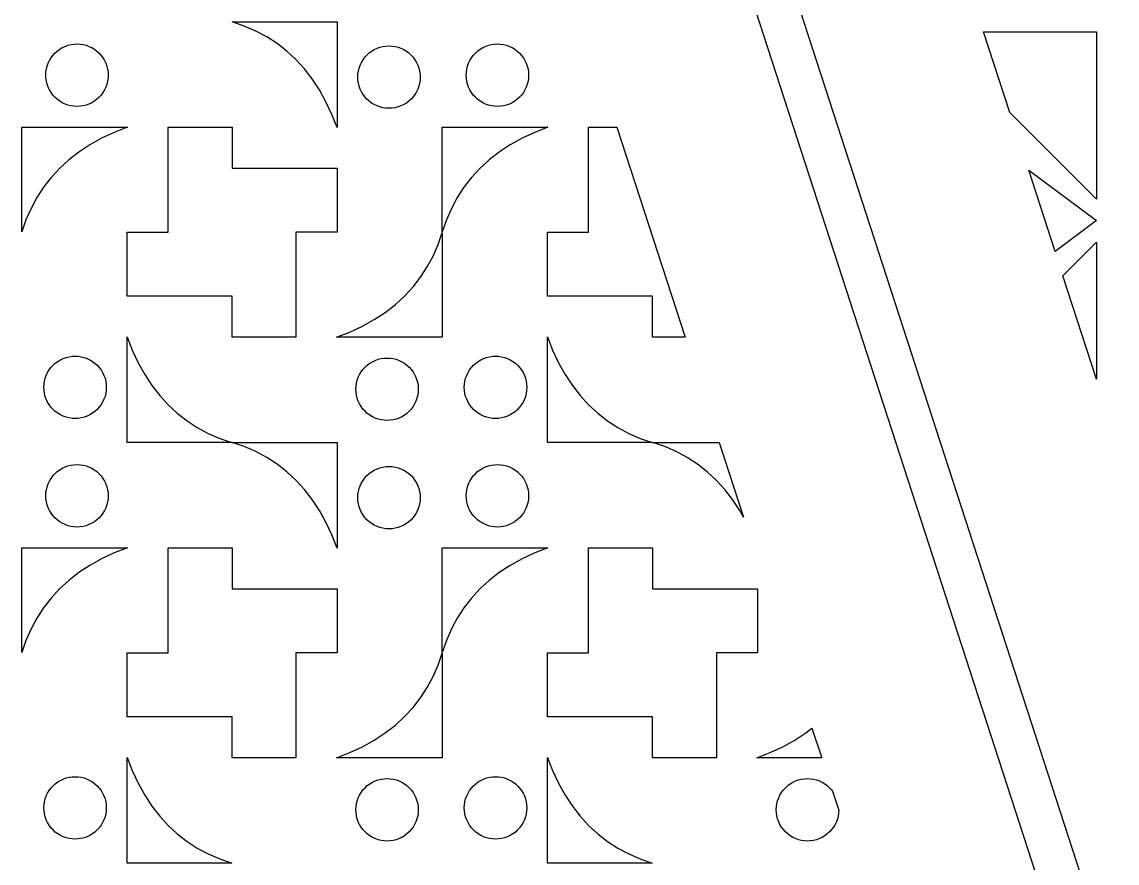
# Model space of a CAD drawing. Header units: metres. Extents: x 20 to 1108, y 20 to 251.
# Drawn here: x 80 to 158.2, y 75 to 135 of the extents above; entities that cross this region are included whole.
import ezdxf

# ---------------------------------------------------------------- set-up
doc = ezdxf.new("R2010")
doc.units = ezdxf.units.M

msp = doc.modelspace()

# ---------------------------------------------------------------- linework, layer by layer
for p, q in [((170, 20), (95, 250.826)), ((98.1544, 250.826), (173.154, 20.0001)), ((95.8711, 134.706), (95.0176, 134.997)), ((95.0176, 134.997), (102.497, 134.997)), ((96.6982, 134.348), (95.8711, 134.706)), ((102.497, 134.997), (102.497, 127.457)), ((97.4795, 133.93), (96.6982, 134.348)), ((98.2158, 133.451), (97.4795, 133.93)), ((150.506, 128.537), (148.633, 134.301)), ((148.633, 134.301), (156.687, 134.301)), ((156.687, 134.301), (156.687, 122.357)), ((82.3613, 132.774), (82.5244, 132.921)), ((82.5244, 132.921), (82.6992, 133.051)), ((82.6992, 133.051), (82.8867, 133.164)), ((82.8867, 133.164), (83.085, 133.257)), ((83.085, 133.257), (83.29, 133.331)), ((83.29, 133.331), (83.5029, 133.384)), ((83.5029, 133.384), (83.7188, 133.417)), ((83.7188, 133.417), (83.9375, 133.427)), ((83.9375, 133.427), (84.1553, 133.416)), ((84.1553, 133.416), (84.3721, 133.384)), ((84.3721, 133.384), (84.584, 133.331)), ((84.584, 133.331), (84.7891, 133.257)), ((84.7891, 133.257), (84.9873, 133.164)), ((84.9873, 133.164), (85.1748, 133.051)), ((85.1748, 133.051), (85.3506, 132.921)), ((85.3506, 132.921), (85.5127, 132.774)), ((98.9082, 132.912), (98.2158, 133.451)), ((99.5557, 132.312), (98.9082, 132.912)), ((104.786, 132.785), (104.961, 132.915)), ((104.961, 132.915), (105.149, 133.027)), ((105.149, 133.027), (105.348, 133.121)), ((105.348, 133.121), (105.553, 133.195)), ((105.553, 133.195), (105.766, 133.248)), ((105.766, 133.248), (105.981, 133.28)), ((105.981, 133.28), (106.199, 133.29)), ((106.199, 133.29), (106.418, 133.279)), ((106.418, 133.279), (106.635, 133.248)), ((106.635, 133.248), (106.846, 133.195)), ((106.846, 133.195), (107.052, 133.121)), ((107.052, 133.121), (107.249, 133.027)), ((107.249, 133.027), (107.437, 132.915)), ((107.437, 132.915), (107.613, 132.785)), ((112.361, 132.774), (112.524, 132.921)), ((112.524, 132.921), (112.699, 133.051)), ((112.699, 133.051), (112.887, 133.164)), ((112.887, 133.164), (113.085, 133.257)), ((113.085, 133.257), (113.29, 133.331)), ((113.29, 133.331), (113.503, 133.384)), ((113.503, 133.384), (113.719, 133.417)), ((113.719, 133.417), (113.938, 133.427)), ((113.938, 133.427), (114.155, 133.416)), ((114.155, 133.416), (114.372, 133.384)), ((114.372, 133.384), (114.584, 133.331)), ((114.584, 133.331), (114.789, 133.257)), ((114.789, 133.257), (114.987, 133.164)), ((114.987, 133.164), (115.175, 133.051)), ((115.175, 133.051), (115.351, 132.921)), ((115.351, 132.921), (115.513, 132.774)), ((81.8789, 132.052), (81.9727, 132.249)), ((81.9727, 132.249), (82.085, 132.437)), ((82.085, 132.437), (82.2148, 132.613)), ((82.2148, 132.613), (82.3613, 132.774)), ((85.5127, 132.774), (85.6592, 132.613)), ((85.6592, 132.613), (85.7891, 132.437)), ((85.7891, 132.437), (85.9014, 132.249)), ((85.9014, 132.249), (85.9951, 132.052)), ((100.158, 131.652), (99.5557, 132.312)), ((104.142, 131.915), (104.235, 132.113)), ((104.235, 132.113), (104.347, 132.3)), ((104.347, 132.3), (104.478, 132.476)), ((104.478, 132.476), (104.624, 132.638)), ((104.624, 132.638), (104.786, 132.785)), ((107.613, 132.785), (107.774, 132.638)), ((107.774, 132.638), (107.921, 132.476)), ((107.921, 132.476), (108.052, 132.3)), ((108.052, 132.3), (108.164, 132.113)), ((108.164, 132.113), (108.257, 131.915)), ((111.879, 132.052), (111.973, 132.249)), ((111.973, 132.249), (112.085, 132.437)), ((112.085, 132.437), (112.215, 132.613)), ((112.215, 132.613), (112.361, 132.774)), ((115.513, 132.774), (115.659, 132.613)), ((115.659, 132.613), (115.789, 132.437)), ((115.789, 132.437), (115.901, 132.249)), ((115.901, 132.249), (115.995, 132.052)), ((81.71, 131.199), (81.7207, 131.418)), ((81.7207, 131.418), (81.752, 131.635)), ((81.752, 131.635), (81.8057, 131.846)), ((81.8057, 131.846), (81.8789, 132.052)), ((85.9951, 132.052), (86.0693, 131.846)), ((86.0693, 131.846), (86.1221, 131.634)), ((86.1221, 131.634), (86.1543, 131.418)), ((86.1543, 131.418), (86.1641, 131.199)), ((100.717, 130.931), (100.158, 131.652)), ((103.982, 131.282), (104.015, 131.498)), ((104.015, 131.498), (104.067, 131.71)), ((104.067, 131.71), (104.142, 131.915)), ((108.257, 131.915), (108.331, 131.71)), ((108.331, 131.71), (108.384, 131.497)), ((108.384, 131.497), (108.417, 131.281)), ((111.71, 131.199), (111.721, 131.418)), ((111.721, 131.418), (111.752, 131.635)), ((111.752, 131.635), (111.806, 131.846)), ((111.806, 131.846), (111.879, 132.052)), ((115.995, 132.052), (116.069, 131.846)), ((116.069, 131.846), (116.122, 131.634)), ((116.122, 131.634), (116.154, 131.418)), ((116.154, 131.418), (116.164, 131.199)), ((81.7207, 130.981), (81.71, 131.199)), ((81.752, 130.765), (81.7207, 130.981)), ((81.8057, 130.553), (81.752, 130.765)), ((81.8789, 130.347), (81.8057, 130.553)), ((86.0693, 130.553), (85.9951, 130.347)), ((86.1221, 130.764), (86.0693, 130.553)), ((86.1533, 130.981), (86.1221, 130.764)), ((86.1641, 131.199), (86.1533, 130.981)), ((101.23, 130.15), (100.717, 130.931)), ((103.973, 131.063), (103.982, 131.282)), ((103.982, 130.845), (103.973, 131.063)), ((104.015, 130.629), (103.982, 130.845)), ((104.067, 130.416), (104.015, 130.629)), ((108.384, 130.628), (108.331, 130.416)), ((108.416, 130.844), (108.384, 130.628)), ((108.427, 131.063), (108.416, 130.844)), ((108.417, 131.281), (108.427, 131.063)), ((111.721, 130.981), (111.71, 131.199)), ((111.752, 130.765), (111.721, 130.981)), ((111.806, 130.553), (111.752, 130.765)), ((111.879, 130.347), (111.806, 130.553)), ((116.069, 130.553), (115.995, 130.347)), ((116.122, 130.764), (116.069, 130.553)), ((116.153, 130.981), (116.122, 130.764)), ((116.164, 131.199), (116.153, 130.981)), ((81.9727, 130.149), (81.8789, 130.347)), ((82.085, 129.962), (81.9727, 130.149)), ((82.2148, 129.786), (82.085, 129.962)), ((82.3613, 129.624), (82.2148, 129.786)), ((85.6592, 129.786), (85.5117, 129.624)), ((85.7891, 129.961), (85.6592, 129.786)), ((85.9014, 130.149), (85.7891, 129.961)), ((85.9951, 130.347), (85.9014, 130.149)), ((101.699, 129.307), (101.23, 130.15)), ((104.142, 130.211), (104.067, 130.416)), ((104.235, 130.013), (104.142, 130.211)), ((104.347, 129.825), (104.235, 130.013)), ((104.478, 129.65), (104.347, 129.825)), ((108.052, 129.825), (107.921, 129.65)), ((108.164, 130.013), (108.052, 129.825)), ((108.257, 130.21), (108.164, 130.013)), ((108.331, 130.416), (108.257, 130.21)), ((111.973, 130.149), (111.879, 130.347)), ((112.085, 129.962), (111.973, 130.149)), ((112.215, 129.786), (112.085, 129.962)), ((112.361, 129.624), (112.215, 129.786)), ((115.659, 129.786), (115.512, 129.624)), ((115.789, 129.961), (115.659, 129.786)), ((115.901, 130.149), (115.789, 129.961)), ((115.995, 130.347), (115.901, 130.149)), ((82.5244, 129.478), (82.3613, 129.624)), ((82.6992, 129.348), (82.5244, 129.478)), ((82.8867, 129.235), (82.6992, 129.348)), ((83.085, 129.142), (82.8867, 129.235)), ((83.29, 129.068), (83.085, 129.142)), ((83.502, 129.015), (83.29, 129.068)), ((83.7188, 128.983), (83.502, 129.015)), ((83.9375, 128.972), (83.7188, 128.983)), ((84.1553, 128.982), (83.9375, 128.972)), ((84.3711, 129.014), (84.1553, 128.982)), ((84.584, 129.068), (84.3711, 129.014)), ((84.7891, 129.142), (84.584, 129.068)), ((84.9873, 129.235), (84.7891, 129.142)), ((85.1748, 129.348), (84.9873, 129.235)), ((85.3506, 129.478), (85.1748, 129.348)), ((85.5117, 129.624), (85.3506, 129.478)), ((102.123, 128.405), (101.699, 129.307)), ((104.624, 129.488), (104.478, 129.65)), ((104.786, 129.341), (104.624, 129.488)), ((104.961, 129.211), (104.786, 129.341)), ((105.149, 129.099), (104.961, 129.211)), ((105.348, 129.005), (105.149, 129.099)), ((105.553, 128.931), (105.348, 129.005)), ((107.052, 129.005), (106.846, 128.931)), ((107.249, 129.099), (107.052, 129.005)), ((107.437, 129.211), (107.249, 129.099)), ((107.613, 129.341), (107.437, 129.211)), ((107.774, 129.488), (107.613, 129.341)), ((107.921, 129.65), (107.774, 129.488)), ((112.524, 129.478), (112.361, 129.624)), ((112.699, 129.348), (112.524, 129.478)), ((112.887, 129.235), (112.699, 129.348)), ((113.085, 129.142), (112.887, 129.235)), ((113.29, 129.068), (113.085, 129.142)), ((113.502, 129.015), (113.29, 129.068)), ((113.719, 128.983), (113.502, 129.015)), ((113.938, 128.972), (113.719, 128.983)), ((114.155, 128.982), (113.938, 128.972)), ((114.371, 129.014), (114.155, 128.982)), ((114.584, 129.068), (114.371, 129.014)), ((114.789, 129.142), (114.584, 129.068)), ((114.987, 129.235), (114.789, 129.142)), ((115.175, 129.348), (114.987, 129.235)), ((115.351, 129.478), (115.175, 129.348)), ((115.512, 129.624), (115.351, 129.478)), ((102.497, 127.457), (102.123, 128.405)), ((105.765, 128.878), (105.553, 128.931)), ((105.98, 128.846), (105.765, 128.878)), ((106.199, 128.836), (105.98, 128.846)), ((106.418, 128.846), (106.199, 128.836)), ((106.634, 128.878), (106.418, 128.846)), ((106.846, 128.931), (106.634, 128.878)), ((156.687, 122.357), (150.506, 128.537)), ((80.0029, 127.497), (87.543, 127.497)), ((80.0029, 120.018), (80.0029, 127.497)), ((87.543, 127.497), (86.5947, 127.123)), ((90.4434, 119.997), (90.4434, 127.497)), ((90.4434, 127.497), (94.9971, 127.497)), ((94.9971, 127.497), (94.9971, 124.557)), ((110.003, 127.497), (117.543, 127.497)), ((110.003, 120.018), (110.003, 127.497)), ((117.543, 127.497), (116.595, 127.123)), ((120.443, 119.997), (120.443, 127.497)), ((120.443, 127.497), (122.455, 127.497)), ((122.455, 127.497), (127.326, 112.503)), ((85.6924, 126.699), (84.8506, 126.231)), ((86.5947, 127.123), (85.6924, 126.699)), ((115.692, 126.699), (114.851, 126.231)), ((116.595, 127.123), (115.692, 126.699)), ((84.8506, 126.231), (84.0684, 125.717)), ((114.851, 126.231), (114.068, 125.717)), ((83.3477, 125.159), (82.6885, 124.556)), ((84.0684, 125.717), (83.3477, 125.159)), ((113.348, 125.159), (112.688, 124.556)), ((114.068, 125.717), (113.348, 125.159)), ((82.6885, 124.556), (82.0879, 123.908)), ((94.9971, 124.557), (102.497, 124.557)), ((102.497, 124.557), (102.497, 120.003)), ((112.688, 124.556), (112.088, 123.908)), ((151.845, 124.418), (156.685, 120.826)), ((153.725, 118.63), (151.845, 124.418)), ((82.0879, 123.908), (81.5488, 123.216)), ((112.088, 123.908), (111.549, 123.216)), ((81.5488, 123.216), (81.0693, 122.48)), ((111.549, 123.216), (111.069, 122.48)), ((81.0693, 122.48), (80.6523, 121.698)), ((111.069, 122.48), (110.652, 121.698)), ((80.6523, 121.698), (80.2939, 120.872)), ((110.652, 121.698), (110.294, 120.872)), ((80.2939, 120.872), (80.0029, 120.018)), ((110.294, 120.872), (110.003, 120.018)), ((156.685, 120.826), (153.725, 118.63)), ((87.5029, 115.443), (87.5029, 119.997)), ((87.5029, 119.997), (90.4434, 119.997)), ((102.497, 120.003), (99.5566, 120.003)), ((99.5566, 120.003), (99.5566, 112.503)), ((109.706, 119.128), (109.997, 119.982)), ((109.997, 119.982), (109.997, 112.503)), ((117.503, 115.443), (117.503, 119.997)), ((117.503, 119.997), (120.443, 119.997)), ((109.348, 118.302), (109.706, 119.128)), ((154.288, 116.898), (156.687, 119.296)), ((156.687, 119.296), (156.687, 109.516)), ((108.931, 117.521), (109.348, 118.302)), ((108.451, 116.784), (108.931, 117.521)), ((107.912, 116.092), (108.451, 116.784)), ((156.687, 109.516), (154.288, 116.898)), ((107.312, 115.444), (107.912, 116.092)), ((95.0029, 115.443), (87.5029, 115.443)), ((95.0029, 112.503), (95.0029, 115.443)), ((106.652, 114.842), (107.312, 115.444)), ((125.003, 115.443), (117.503, 115.443)), ((125.003, 112.503), (125.003, 115.443)), ((105.149, 113.77), (105.932, 114.283)), ((105.932, 114.283), (106.652, 114.842)), ((104.308, 113.301), (105.149, 113.77)), ((87.5029, 105.003), (87.5029, 112.543)), ((87.5029, 112.543), (87.877, 111.595)), ((102.457, 112.503), (103.405, 112.877)), ((103.405, 112.877), (104.308, 113.301)), ((117.503, 105.003), (117.503, 112.543)), ((117.503, 112.543), (117.877, 111.595)), ((99.5566, 112.503), (95.0029, 112.503)), ((109.997, 112.503), (102.457, 112.503)), ((127.326, 112.503), (125.003, 112.503)), ((82.751, 110.901), (82.9482, 110.995)), ((82.9482, 110.995), (83.1543, 111.069)), ((83.1543, 111.069), (83.3662, 111.122)), ((83.3662, 111.122), (83.582, 111.154)), ((83.582, 111.154), (83.8008, 111.164)), ((83.8008, 111.164), (84.0195, 111.153)), ((84.0195, 111.153), (84.2354, 111.122)), ((84.2354, 111.122), (84.4473, 111.069)), ((84.4473, 111.069), (84.6523, 110.995)), ((84.6523, 110.995), (84.8506, 110.901)), ((87.877, 111.595), (88.3008, 110.692)), ((105.416, 110.933), (105.629, 110.985)), ((105.629, 110.985), (105.845, 111.018)), ((105.845, 111.018), (106.062, 111.027)), ((106.062, 111.027), (106.281, 111.018)), ((106.281, 111.018), (106.498, 110.985)), ((106.498, 110.985), (106.71, 110.933)), ((112.751, 110.901), (112.948, 110.995)), ((112.948, 110.995), (113.154, 111.069)), ((113.154, 111.069), (113.366, 111.122)), ((113.366, 111.122), (113.582, 111.154)), ((113.582, 111.154), (113.801, 111.164)), ((113.801, 111.164), (114.02, 111.153)), ((114.02, 111.153), (114.235, 111.122)), ((114.235, 111.122), (114.447, 111.069)), ((114.447, 111.069), (114.652, 110.995)), ((114.652, 110.995), (114.851, 110.901)), ((117.877, 111.595), (118.301, 110.692)), ((81.9482, 110.175), (82.0791, 110.351)), ((82.0791, 110.351), (82.2256, 110.512)), ((82.2256, 110.512), (82.3867, 110.659)), ((82.3867, 110.659), (82.5635, 110.789)), ((82.5635, 110.789), (82.751, 110.901)), ((84.8506, 110.901), (85.0391, 110.789)), ((85.0391, 110.789), (85.2139, 110.659)), ((85.2139, 110.659), (85.376, 110.512)), ((85.376, 110.512), (85.5225, 110.351)), ((85.5225, 110.351), (85.6533, 110.175)), ((88.3008, 110.692), (88.7695, 109.851)), ((104.211, 110.038), (104.341, 110.214)), ((104.341, 110.214), (104.487, 110.376)), ((104.487, 110.376), (104.649, 110.522)), ((104.649, 110.522), (104.825, 110.652)), ((104.825, 110.652), (105.013, 110.765)), ((105.013, 110.765), (105.211, 110.858)), ((105.211, 110.858), (105.416, 110.933)), ((106.71, 110.933), (106.915, 110.858)), ((106.915, 110.858), (107.113, 110.765)), ((107.113, 110.765), (107.301, 110.652)), ((107.301, 110.652), (107.476, 110.522)), ((107.476, 110.522), (107.639, 110.376)), ((107.639, 110.376), (107.785, 110.214)), ((107.785, 110.214), (107.915, 110.038)), ((111.948, 110.175), (112.079, 110.351)), ((112.079, 110.351), (112.226, 110.512)), ((112.226, 110.512), (112.387, 110.659)), ((112.387, 110.659), (112.563, 110.789)), ((112.563, 110.789), (112.751, 110.901)), ((114.851, 110.901), (115.039, 110.789)), ((115.039, 110.789), (115.214, 110.659)), ((115.214, 110.659), (115.376, 110.512)), ((115.376, 110.512), (115.522, 110.351)), ((115.522, 110.351), (115.653, 110.175)), ((118.301, 110.692), (118.77, 109.851)), ((81.6162, 109.372), (81.6689, 109.584)), ((81.6689, 109.584), (81.7432, 109.789)), ((81.7432, 109.789), (81.8359, 109.987)), ((81.8359, 109.987), (81.9482, 110.175)), ((85.6533, 110.175), (85.7646, 109.987)), ((85.7646, 109.987), (85.8584, 109.789)), ((85.8584, 109.789), (85.9326, 109.584)), ((85.9326, 109.584), (85.9854, 109.371)), ((88.7695, 109.851), (89.2832, 109.068)), ((103.878, 109.235), (103.931, 109.447)), ((103.931, 109.447), (104.005, 109.652)), ((104.005, 109.652), (104.099, 109.851)), ((104.099, 109.851), (104.211, 110.038)), ((107.915, 110.038), (108.027, 109.851)), ((108.027, 109.851), (108.121, 109.652)), ((108.121, 109.652), (108.194, 109.447)), ((108.194, 109.447), (108.248, 109.234)), ((111.616, 109.372), (111.669, 109.584)), ((111.669, 109.584), (111.743, 109.789)), ((111.743, 109.789), (111.836, 109.987)), ((111.836, 109.987), (111.948, 110.175)), ((115.653, 110.175), (115.765, 109.987)), ((115.765, 109.987), (115.858, 109.789)), ((115.858, 109.789), (115.933, 109.584)), ((115.933, 109.584), (115.985, 109.371)), ((118.77, 109.851), (119.283, 109.068)), ((81.5732, 108.938), (81.584, 109.155)), ((81.583, 108.719), (81.5732, 108.938)), ((81.6162, 108.503), (81.583, 108.719)), ((81.584, 109.155), (81.6162, 109.372)), ((85.9854, 109.371), (86.0176, 109.155)), ((86.0176, 108.719), (85.9854, 108.502)), ((86.0176, 109.155), (86.0273, 108.938)), ((86.0273, 108.938), (86.0176, 108.719)), ((89.2832, 109.068), (89.8418, 108.348)), ((103.836, 108.801), (103.847, 109.02)), ((103.846, 108.582), (103.836, 108.801)), ((103.847, 109.02), (103.878, 109.235)), ((108.248, 109.234), (108.279, 109.019)), ((108.279, 109.019), (108.29, 108.801)), ((108.29, 108.801), (108.279, 108.582)), ((111.573, 108.938), (111.584, 109.155)), ((111.583, 108.719), (111.573, 108.938)), ((111.616, 108.503), (111.583, 108.719)), ((111.584, 109.155), (111.616, 109.372)), ((115.985, 109.371), (116.018, 109.155)), ((116.018, 108.719), (115.985, 108.502)), ((116.018, 109.155), (116.027, 108.938)), ((116.027, 108.938), (116.018, 108.719)), ((119.283, 109.068), (119.842, 108.348)), ((81.6689, 108.29), (81.6162, 108.503)), ((81.7432, 108.085), (81.6689, 108.29)), ((81.8359, 107.887), (81.7432, 108.085)), ((81.9482, 107.7), (81.8359, 107.887)), ((85.7646, 107.887), (85.6523, 107.699)), ((85.8584, 108.084), (85.7646, 107.887)), ((85.9326, 108.29), (85.8584, 108.084)), ((85.9854, 108.502), (85.9326, 108.29)), ((89.8418, 108.348), (90.4443, 107.688)), ((103.878, 108.366), (103.846, 108.582)), ((103.931, 108.154), (103.878, 108.366)), ((104.005, 107.948), (103.931, 108.154)), ((104.099, 107.751), (104.005, 107.948)), ((108.121, 107.948), (108.027, 107.751)), ((108.194, 108.154), (108.121, 107.948)), ((108.247, 108.365), (108.194, 108.154)), ((108.279, 108.582), (108.247, 108.365)), ((111.669, 108.29), (111.616, 108.503)), ((111.743, 108.085), (111.669, 108.29)), ((111.836, 107.887), (111.743, 108.085)), ((111.948, 107.7), (111.836, 107.887)), ((115.765, 107.887), (115.652, 107.699)), ((115.858, 108.084), (115.765, 107.887)), ((115.933, 108.29), (115.858, 108.084)), ((115.985, 108.502), (115.933, 108.29)), ((119.842, 108.348), (120.444, 107.688)), ((82.0791, 107.524), (81.9482, 107.7)), ((82.2256, 107.362), (82.0791, 107.524)), ((82.3867, 107.215), (82.2256, 107.362)), ((82.5635, 107.085), (82.3867, 107.215)), ((82.751, 106.973), (82.5635, 107.085)), ((85.0391, 107.085), (84.8506, 106.973)), ((85.2139, 107.215), (85.0391, 107.085)), ((85.376, 107.361), (85.2139, 107.215)), ((85.5225, 107.524), (85.376, 107.361)), ((85.6523, 107.699), (85.5225, 107.524)), ((90.4443, 107.688), (91.0918, 107.088)), ((91.0918, 107.088), (91.7842, 106.549)), ((104.211, 107.563), (104.099, 107.751)), ((104.341, 107.387), (104.211, 107.563)), ((104.487, 107.226), (104.341, 107.387)), ((104.649, 107.079), (104.487, 107.226)), ((104.825, 106.948), (104.649, 107.079)), ((107.476, 107.079), (107.301, 106.948)), ((107.638, 107.226), (107.476, 107.079)), ((107.785, 107.387), (107.638, 107.226)), ((107.915, 107.563), (107.785, 107.387)), ((108.027, 107.751), (107.915, 107.563)), ((112.079, 107.524), (111.948, 107.7)), ((112.226, 107.362), (112.079, 107.524)), ((112.387, 107.215), (112.226, 107.362)), ((112.563, 107.085), (112.387, 107.215)), ((112.751, 106.973), (112.563, 107.085)), ((115.039, 107.085), (114.851, 106.973)), ((115.214, 107.215), (115.039, 107.085)), ((115.376, 107.361), (115.214, 107.215)), ((115.522, 107.524), (115.376, 107.361)), ((115.652, 107.699), (115.522, 107.524)), ((120.444, 107.688), (121.092, 107.088)), ((121.092, 107.088), (121.784, 106.549)), ((82.9482, 106.879), (82.751, 106.973)), ((83.1543, 106.806), (82.9482, 106.879)), ((83.3652, 106.752), (83.1543, 106.806)), ((83.582, 106.721), (83.3652, 106.752)), ((83.8008, 106.71), (83.582, 106.721)), ((84.0186, 106.721), (83.8008, 106.71)), ((84.2344, 106.752), (84.0186, 106.721)), ((84.4473, 106.806), (84.2344, 106.752)), ((84.6523, 106.879), (84.4473, 106.806)), ((84.8506, 106.973), (84.6523, 106.879)), ((91.7842, 106.549), (92.5205, 106.069)), ((105.013, 106.836), (104.825, 106.948)), ((105.211, 106.743), (105.013, 106.836)), ((105.416, 106.669), (105.211, 106.743)), ((105.628, 106.616), (105.416, 106.669)), ((105.845, 106.584), (105.628, 106.616)), ((106.062, 106.573), (105.845, 106.584)), ((106.281, 106.583), (106.062, 106.573)), ((106.497, 106.616), (106.281, 106.583)), ((106.71, 106.669), (106.497, 106.616)), ((106.915, 106.743), (106.71, 106.669)), ((107.113, 106.836), (106.915, 106.743)), ((107.301, 106.948), (107.113, 106.836)), ((112.948, 106.879), (112.751, 106.973)), ((113.154, 106.806), (112.948, 106.879)), ((113.365, 106.752), (113.154, 106.806)), ((113.582, 106.721), (113.365, 106.752)), ((113.801, 106.71), (113.582, 106.721)), ((114.019, 106.721), (113.801, 106.71)), ((114.234, 106.752), (114.019, 106.721)), ((114.447, 106.806), (114.234, 106.752)), ((114.652, 106.879), (114.447, 106.806)), ((114.851, 106.973), (114.652, 106.879)), ((121.784, 106.549), (122.521, 106.069)), ((92.5205, 106.069), (93.3018, 105.652)), ((93.3018, 105.652), (94.1289, 105.294)), ((122.521, 106.069), (123.302, 105.652)), ((123.302, 105.652), (124.128, 105.294)), ((94.9824, 105.003), (87.5029, 105.003)), ((94.1289, 105.294), (94.9824, 105.003)), ((95.8711, 104.706), (95.0176, 104.997)), ((95.0176, 104.997), (102.497, 104.997)), ((102.497, 104.997), (102.497, 97.457)), ((124.982, 105.003), (117.503, 105.003)), ((124.128, 105.294), (124.982, 105.003)), ((125.872, 104.706), (125.018, 104.997)), ((125.018, 104.997), (129.766, 104.997)), ((129.766, 104.997), (131.494, 99.6748)), ((96.6982, 104.348), (95.8711, 104.706)), ((97.4795, 103.931), (96.6982, 104.348)), ((126.698, 104.348), (125.872, 104.706)), ((127.479, 103.931), (126.698, 104.348)), ((82.6992, 103.052), (82.8867, 103.164)), ((82.8867, 103.164), (83.085, 103.257)), ((83.085, 103.257), (83.29, 103.331)), ((83.29, 103.331), (83.5029, 103.384)), ((83.5029, 103.384), (83.7188, 103.417)), ((83.7188, 103.417), (83.9375, 103.427)), ((83.9375, 103.427), (84.1553, 103.416)), ((84.1553, 103.416), (84.3721, 103.384)), ((84.3721, 103.384), (84.584, 103.331)), ((84.584, 103.331), (84.7891, 103.257)), ((84.7891, 103.257), (84.9873, 103.164)), ((84.9873, 103.164), (85.1748, 103.052)), ((98.2158, 103.451), (97.4795, 103.931)), ((98.9082, 102.912), (98.2158, 103.451)), ((105.348, 103.121), (105.553, 103.194)), ((105.553, 103.194), (105.766, 103.248)), ((105.766, 103.248), (105.981, 103.279)), ((105.981, 103.279), (106.199, 103.29)), ((106.199, 103.29), (106.418, 103.279)), ((106.418, 103.279), (106.635, 103.248)), ((106.635, 103.248), (106.846, 103.194)), ((106.846, 103.194), (107.052, 103.121)), ((112.699, 103.052), (112.887, 103.164)), ((112.887, 103.164), (113.085, 103.257)), ((113.085, 103.257), (113.29, 103.331)), ((113.29, 103.331), (113.503, 103.384)), ((113.503, 103.384), (113.719, 103.417)), ((113.719, 103.417), (113.938, 103.427)), ((113.938, 103.427), (114.155, 103.416)), ((114.155, 103.416), (114.372, 103.384)), ((114.372, 103.384), (114.584, 103.331)), ((114.584, 103.331), (114.789, 103.257)), ((114.789, 103.257), (114.987, 103.164)), ((114.987, 103.164), (115.175, 103.052)), ((128.216, 103.451), (127.479, 103.931)), ((128.908, 102.912), (128.216, 103.451)), ((81.9727, 102.249), (82.085, 102.437)), ((82.085, 102.437), (82.2148, 102.613)), ((82.2148, 102.613), (82.3613, 102.774)), ((82.3613, 102.774), (82.5244, 102.921)), ((82.5244, 102.921), (82.6992, 103.052)), ((85.1748, 103.052), (85.3506, 102.921)), ((85.3506, 102.921), (85.5127, 102.774)), ((85.5127, 102.774), (85.6592, 102.613)), ((85.6592, 102.613), (85.7891, 102.437)), ((85.7891, 102.437), (85.9014, 102.249)), ((99.5557, 102.312), (98.9082, 102.912)), ((104.347, 102.3), (104.478, 102.476)), ((104.478, 102.476), (104.624, 102.638)), ((104.624, 102.638), (104.786, 102.785)), ((104.786, 102.785), (104.961, 102.915)), ((104.961, 102.915), (105.149, 103.027)), ((105.149, 103.027), (105.348, 103.121)), ((107.052, 103.121), (107.249, 103.027)), ((107.249, 103.027), (107.437, 102.915)), ((107.437, 102.915), (107.613, 102.785)), ((107.613, 102.785), (107.774, 102.638)), ((107.774, 102.638), (107.921, 102.476)), ((107.921, 102.476), (108.052, 102.3)), ((111.973, 102.249), (112.085, 102.437)), ((112.085, 102.437), (112.215, 102.613)), ((112.215, 102.613), (112.361, 102.774)), ((112.361, 102.774), (112.524, 102.921)), ((112.524, 102.921), (112.699, 103.052)), ((115.175, 103.052), (115.351, 102.921)), ((115.351, 102.921), (115.513, 102.774)), ((115.513, 102.774), (115.659, 102.613)), ((115.659, 102.613), (115.789, 102.437)), ((115.789, 102.437), (115.901, 102.249)), ((129.556, 102.312), (128.908, 102.912)), ((81.7207, 101.418), (81.752, 101.635)), ((81.752, 101.635), (81.8057, 101.846)), ((81.8057, 101.846), (81.8789, 102.052)), ((81.8789, 102.052), (81.9727, 102.249)), ((85.9014, 102.249), (85.9951, 102.052)), ((85.9951, 102.052), (86.0693, 101.846)), ((86.0693, 101.846), (86.1221, 101.634)), ((86.1221, 101.634), (86.1543, 101.418)), ((100.158, 101.652), (99.5557, 102.312)), ((100.717, 100.932), (100.158, 101.652)), ((104.015, 101.498), (104.067, 101.71)), ((104.067, 101.71), (104.142, 101.915)), ((104.142, 101.915), (104.235, 102.113)), ((104.235, 102.113), (104.347, 102.3)), ((108.052, 102.3), (108.164, 102.113)), ((108.164, 102.113), (108.257, 101.915)), ((108.257, 101.915), (108.331, 101.71)), ((108.331, 101.71), (108.384, 101.497)), ((111.721, 101.418), (111.752, 101.635)), ((111.752, 101.635), (111.806, 101.846)), ((111.806, 101.846), (111.879, 102.052)), ((111.879, 102.052), (111.973, 102.249)), ((115.901, 102.249), (115.995, 102.052)), ((115.995, 102.052), (116.069, 101.846)), ((116.069, 101.846), (116.122, 101.634)), ((116.122, 101.634), (116.154, 101.418)), ((130.158, 101.652), (129.556, 102.312)), ((130.717, 100.932), (130.158, 101.652)), ((81.71, 101.199), (81.7207, 101.418)), ((81.7207, 100.981), (81.71, 101.199)), ((81.752, 100.766), (81.7207, 100.981)), ((86.1533, 100.98), (86.1221, 100.765)), ((86.1641, 101.199), (86.1533, 100.98)), ((86.1543, 101.418), (86.1641, 101.199)), ((101.23, 100.149), (100.717, 100.932)), ((103.973, 101.062), (103.982, 101.281)), ((103.982, 100.845), (103.973, 101.062)), ((103.982, 101.281), (104.015, 101.498)), ((104.015, 100.629), (103.982, 100.845)), ((108.384, 101.497), (108.417, 101.281)), ((108.416, 100.845), (108.384, 100.628)), ((108.427, 101.062), (108.416, 100.845)), ((108.417, 101.281), (108.427, 101.062)), ((111.71, 101.199), (111.721, 101.418)), ((111.721, 100.981), (111.71, 101.199)), ((111.752, 100.766), (111.721, 100.981)), ((116.153, 100.98), (116.122, 100.765)), ((116.164, 101.199), (116.153, 100.98)), ((116.154, 101.418), (116.164, 101.199)), ((131.23, 100.149), (130.717, 100.932)), ((81.8057, 100.553), (81.752, 100.766)), ((81.8789, 100.348), (81.8057, 100.553)), ((81.9727, 100.149), (81.8789, 100.348)), ((82.085, 99.9619), (81.9727, 100.149)), ((85.9014, 100.149), (85.7891, 99.9609)), ((85.9951, 100.347), (85.9014, 100.149)), ((86.0693, 100.553), (85.9951, 100.347)), ((86.1221, 100.765), (86.0693, 100.553)), ((101.699, 99.3076), (101.23, 100.149)), ((104.067, 100.416), (104.015, 100.629)), ((104.142, 100.211), (104.067, 100.416)), ((104.235, 100.013), (104.142, 100.211)), ((108.257, 100.21), (108.164, 100.013)), ((108.331, 100.416), (108.257, 100.21)), ((108.384, 100.628), (108.331, 100.416)), ((111.806, 100.553), (111.752, 100.766)), ((111.879, 100.348), (111.806, 100.553)), ((111.973, 100.149), (111.879, 100.348)), ((112.085, 99.9619), (111.973, 100.149)), ((115.901, 100.149), (115.789, 99.9609)), ((115.995, 100.347), (115.901, 100.149)), ((116.069, 100.553), (115.995, 100.347)), ((116.122, 100.765), (116.069, 100.553)), ((131.494, 99.6748), (131.23, 100.149)), ((82.2148, 99.7861), (82.085, 99.9619)), ((82.3613, 99.624), (82.2148, 99.7861)), ((82.5244, 99.4775), (82.3613, 99.624)), ((82.6992, 99.3477), (82.5244, 99.4775)), ((82.8867, 99.2354), (82.6992, 99.3477)), ((85.1748, 99.3477), (84.9873, 99.2354)), ((85.3506, 99.4775), (85.1748, 99.3477)), ((85.5117, 99.624), (85.3506, 99.4775)), ((85.6592, 99.7861), (85.5117, 99.624)), ((85.7891, 99.9609), (85.6592, 99.7861)), ((102.123, 98.4053), (101.699, 99.3076)), ((104.347, 99.8252), (104.235, 100.013)), ((104.478, 99.6494), (104.347, 99.8252)), ((104.624, 99.4883), (104.478, 99.6494)), ((104.786, 99.3408), (104.624, 99.4883)), ((104.961, 99.2109), (104.786, 99.3408)), ((107.613, 99.3408), (107.437, 99.2109)), ((107.774, 99.4873), (107.613, 99.3408)), ((107.921, 99.6494), (107.774, 99.4873)), ((108.052, 99.8252), (107.921, 99.6494)), ((108.164, 100.013), (108.052, 99.8252)), ((112.215, 99.7861), (112.085, 99.9619)), ((112.361, 99.624), (112.215, 99.7861)), ((112.524, 99.4775), (112.361, 99.624)), ((112.699, 99.3477), (112.524, 99.4775)), ((112.887, 99.2354), (112.699, 99.3477)), ((115.175, 99.3477), (114.987, 99.2354)), ((115.351, 99.4775), (115.175, 99.3477)), ((115.512, 99.624), (115.351, 99.4775)), ((115.659, 99.7861), (115.512, 99.624)), ((115.789, 99.9609), (115.659, 99.7861)), ((83.085, 99.1416), (82.8867, 99.2354)), ((83.29, 99.0674), (83.085, 99.1416)), ((83.502, 99.0146), (83.29, 99.0674)), ((83.7188, 98.9824), (83.502, 99.0146)), ((83.9375, 98.9727), (83.7188, 98.9824)), ((84.1553, 98.9824), (83.9375, 98.9727)), ((84.3711, 99.0146), (84.1553, 98.9824)), ((84.584, 99.0674), (84.3711, 99.0146)), ((84.7891, 99.1416), (84.584, 99.0674)), ((84.9873, 99.2354), (84.7891, 99.1416)), ((105.149, 99.0986), (104.961, 99.2109)), ((105.348, 99.0049), (105.149, 99.0986)), ((105.553, 98.9307), (105.348, 99.0049)), ((105.765, 98.8779), (105.553, 98.9307)), ((105.98, 98.8467), (105.765, 98.8779)), ((106.199, 98.8359), (105.98, 98.8467)), ((106.418, 98.8457), (106.199, 98.8359)), ((106.634, 98.8779), (106.418, 98.8457)), ((106.846, 98.9307), (106.634, 98.8779)), ((107.052, 99.0049), (106.846, 98.9307)), ((107.249, 99.0986), (107.052, 99.0049)), ((107.437, 99.2109), (107.249, 99.0986)), ((113.085, 99.1416), (112.887, 99.2354)), ((113.29, 99.0674), (113.085, 99.1416)), ((113.502, 99.0146), (113.29, 99.0674)), ((113.719, 98.9824), (113.502, 99.0146)), ((113.938, 98.9727), (113.719, 98.9824)), ((114.155, 98.9824), (113.938, 98.9727)), ((114.371, 99.0146), (114.155, 98.9824)), ((114.584, 99.0674), (114.371, 99.0146)), ((114.789, 99.1416), (114.584, 99.0674)), ((114.987, 99.2354), (114.789, 99.1416)), ((102.497, 97.457), (102.123, 98.4053)), ((80.0029, 97.4971), (87.543, 97.4971)), ((80.0029, 90.0176), (80.0029, 97.4971)), ((86.5947, 97.123), (85.6924, 96.6992)), ((87.543, 97.4971), (86.5947, 97.123)), ((90.4434, 89.9971), (90.4434, 97.4971)), ((90.4434, 97.4971), (94.9971, 97.4971)), ((94.9971, 97.4971), (94.9971, 94.5566)), ((110.003, 97.4971), (117.543, 97.4971)), ((110.003, 90.0176), (110.003, 97.4971)), ((116.595, 97.123), (115.692, 96.6992)), ((117.543, 97.4971), (116.595, 97.123)), ((120.443, 89.9971), (120.443, 97.4971)), ((120.443, 97.4971), (124.997, 97.4971)), ((124.997, 97.4971), (124.997, 94.5566)), ((84.8506, 96.2305), (84.0684, 95.7168)), ((85.6924, 96.6992), (84.8506, 96.2305)), ((114.851, 96.2305), (114.068, 95.7168)), ((115.692, 96.6992), (114.851, 96.2305)), ((84.0684, 95.7168), (83.3477, 95.1582)), ((114.068, 95.7168), (113.348, 95.1582)), ((83.3477, 95.1582), (82.6885, 94.5557)), ((113.348, 95.1582), (112.688, 94.5557)), ((82.0879, 93.9082), (81.5488, 93.2158)), ((82.6885, 94.5557), (82.0879, 93.9082)), ((94.9971, 94.5566), (102.497, 94.5566)), ((102.497, 94.5566), (102.497, 90.0029)), ((112.088, 93.9082), (111.549, 93.2158)), ((112.688, 94.5557), (112.088, 93.9082)), ((124.997, 94.5566), (132.497, 94.5566)), ((132.497, 94.5566), (132.497, 90.0029)), ((81.5488, 93.2158), (81.0693, 92.4795)), ((111.549, 93.2158), (111.069, 92.4795)), ((81.0693, 92.4795), (80.6523, 91.6982)), ((111.069, 92.4795), (110.652, 91.6982)), ((80.6523, 91.6982), (80.2939, 90.8721)), ((110.652, 91.6982), (110.294, 90.8721)), ((80.2939, 90.8721), (80.0029, 90.0176)), ((110.294, 90.8721), (110.003, 90.0176)), ((87.5029, 85.4434), (87.5029, 89.9971)), ((87.5029, 89.9971), (90.4434, 89.9971)), ((102.497, 90.0029), (99.5566, 90.0029)), ((99.5566, 90.0029), (99.5566, 82.5029)), ((109.706, 89.1279), (109.997, 89.9824)), ((109.997, 89.9824), (109.997, 82.5029)), ((117.503, 85.4434), (117.503, 89.9971)), ((117.503, 89.9971), (120.443, 89.9971)), ((132.497, 90.0029), (129.557, 90.0029)), ((129.557, 90.0029), (129.557, 82.5029)), ((109.348, 88.3018), (109.706, 89.1279)), ((108.931, 87.5205), (109.348, 88.3018)), ((107.912, 86.0918), (108.451, 86.7842)), ((108.451, 86.7842), (108.931, 87.5205)), ((107.312, 85.4443), (107.912, 86.0918)), ((95.0029, 85.4434), (87.5029, 85.4434)), ((95.0029, 82.5029), (95.0029, 85.4434)), ((106.652, 84.8418), (107.312, 85.4443)), ((125.003, 85.4434), (117.503, 85.4434)), ((125.003, 82.5029), (125.003, 85.4434)), ((105.932, 84.2832), (106.652, 84.8418)), ((135.932, 84.2832), (136.382, 84.6328)), ((136.382, 84.6328), (137.074, 82.5029)), ((104.308, 83.3008), (105.149, 83.7695)), ((105.149, 83.7695), (105.932, 84.2832)), ((134.308, 83.3008), (135.149, 83.7695)), ((135.149, 83.7695), (135.932, 84.2832)), ((102.457, 82.5029), (103.405, 82.877)), ((103.405, 82.877), (104.308, 83.3008)), ((132.457, 82.5029), (133.405, 82.877)), ((133.405, 82.877), (134.308, 83.3008)), ((87.5029, 75.0029), (87.5029, 82.543)), ((87.5029, 82.543), (87.877, 81.5947)), ((99.5566, 82.5029), (95.0029, 82.5029)), ((109.997, 82.5029), (102.457, 82.5029)), ((117.503, 75.0029), (117.503, 82.543)), ((117.503, 82.543), (117.877, 81.5947)), ((129.557, 82.5029), (125.003, 82.5029)), ((137.074, 82.5029), (132.457, 82.5029)), ((87.877, 81.5947), (88.3008, 80.6924)), ((117.877, 81.5947), (118.301, 80.6924)), ((82.0791, 80.3506), (82.2256, 80.5117)), ((82.2256, 80.5117), (82.3867, 80.6592)), ((82.3867, 80.6592), (82.5635, 80.7891)), ((82.5635, 80.7891), (82.751, 80.9014)), ((82.751, 80.9014), (82.9482, 80.9951)), ((82.9482, 80.9951), (83.1543, 81.0693)), ((83.1543, 81.0693), (83.3662, 81.1221)), ((83.3662, 81.1221), (83.582, 81.1543)), ((83.582, 81.1543), (83.8008, 81.1641)), ((83.8008, 81.1641), (84.0195, 81.1533)), ((84.0195, 81.1533), (84.2354, 81.1221)), ((84.2354, 81.1221), (84.4473, 81.0693)), ((84.4473, 81.0693), (84.6523, 80.9951)), ((84.6523, 80.9951), (84.8506, 80.9014)), ((84.8506, 80.9014), (85.0391, 80.7891)), ((85.0391, 80.7891), (85.2139, 80.6592)), ((85.2139, 80.6592), (85.376, 80.5117)), ((85.376, 80.5117), (85.5225, 80.3506)), ((88.3008, 80.6924), (88.7695, 79.8506)), ((104.487, 80.376), (104.649, 80.5225)), ((104.649, 80.5225), (104.825, 80.6523)), ((104.825, 80.6523), (105.013, 80.7646)), ((105.013, 80.7646), (105.211, 80.8584)), ((105.211, 80.8584), (105.416, 80.9326)), ((105.416, 80.9326), (105.629, 80.9854)), ((105.629, 80.9854), (105.845, 81.0176)), ((105.845, 81.0176), (106.062, 81.0273)), ((106.062, 81.0273), (106.281, 81.0176)), ((106.281, 81.0176), (106.498, 80.9854)), ((106.498, 80.9854), (106.71, 80.9326)), ((106.71, 80.9326), (106.915, 80.8584)), ((106.915, 80.8584), (107.113, 80.7646)), ((107.113, 80.7646), (107.301, 80.6523)), ((107.301, 80.6523), (107.476, 80.5225)), ((107.476, 80.5225), (107.639, 80.376)), ((112.079, 80.3506), (112.226, 80.5117)), ((112.226, 80.5117), (112.387, 80.6592)), ((112.387, 80.6592), (112.563, 80.7891)), ((112.563, 80.7891), (112.751, 80.9014)), ((112.751, 80.9014), (112.948, 80.9951)), ((112.948, 80.9951), (113.154, 81.0693)), ((113.154, 81.0693), (113.366, 81.1221)), ((113.366, 81.1221), (113.582, 81.1543)), ((113.582, 81.1543), (113.801, 81.1641)), ((113.801, 81.1641), (114.02, 81.1533)), ((114.02, 81.1533), (114.235, 81.1221)), ((114.235, 81.1221), (114.447, 81.0693)), ((114.447, 81.0693), (114.652, 80.9951)), ((114.652, 80.9951), (114.851, 80.9014)), ((114.851, 80.9014), (115.039, 80.7891)), ((115.039, 80.7891), (115.214, 80.6592)), ((115.214, 80.6592), (115.376, 80.5117)), ((115.376, 80.5117), (115.522, 80.3506)), ((118.301, 80.6924), (118.77, 79.8506)), ((134.487, 80.376), (134.649, 80.5225)), ((134.649, 80.5225), (134.825, 80.6523)), ((134.825, 80.6523), (135.013, 80.7646)), ((135.013, 80.7646), (135.211, 80.8584)), ((135.211, 80.8584), (135.416, 80.9326)), ((135.416, 80.9326), (135.629, 80.9854)), ((135.629, 80.9854), (135.845, 81.0176)), ((135.845, 81.0176), (136.062, 81.0273)), ((136.062, 81.0273), (136.281, 81.0176)), ((136.281, 81.0176), (136.498, 80.9854)), ((136.498, 80.9854), (136.71, 80.9326)), ((136.71, 80.9326), (136.915, 80.8584)), ((136.915, 80.8584), (137.113, 80.7646)), ((137.113, 80.7646), (137.301, 80.6523)), ((137.301, 80.6523), (137.476, 80.5225)), ((137.476, 80.5225), (137.639, 80.376)), ((81.6689, 79.584), (81.7432, 79.7891)), ((81.7432, 79.7891), (81.8359, 79.9873)), ((81.8359, 79.9873), (81.9482, 80.1748)), ((81.9482, 80.1748), (82.0791, 80.3506)), ((85.5225, 80.3506), (85.6533, 80.1748)), ((85.6533, 80.1748), (85.7646, 79.9873)), ((85.7646, 79.9873), (85.8584, 79.7891)), ((85.8584, 79.7891), (85.9326, 79.584)), ((88.7695, 79.8506), (89.2832, 79.0684)), ((104.005, 79.6523), (104.099, 79.8506)), ((104.099, 79.8506), (104.211, 80.0381)), ((104.211, 80.0381), (104.341, 80.2139)), ((104.341, 80.2139), (104.487, 80.376)), ((107.639, 80.376), (107.785, 80.2139)), ((107.785, 80.2139), (107.915, 80.0381)), ((107.915, 80.0381), (108.027, 79.8506)), ((108.027, 79.8506), (108.121, 79.6523)), ((111.669, 79.584), (111.743, 79.7891)), ((111.743, 79.7891), (111.836, 79.9873)), ((111.836, 79.9873), (111.948, 80.1748)), ((111.948, 80.1748), (112.079, 80.3506)), ((115.522, 80.3506), (115.653, 80.1748)), ((115.653, 80.1748), (115.765, 79.9873)), ((115.765, 79.9873), (115.858, 79.7891)), ((115.858, 79.7891), (115.933, 79.584)), ((118.77, 79.8506), (119.283, 79.0684)), ((134.005, 79.6523), (134.099, 79.8506)), ((134.099, 79.8506), (134.211, 80.0381)), ((134.211, 80.0381), (134.341, 80.2139)), ((134.341, 80.2139), (134.487, 80.376)), ((137.639, 80.376), (137.785, 80.2139)), ((137.785, 80.2139), (137.844, 80.1348)), ((137.844, 80.1348), (138.288, 78.7656)), ((81.5732, 78.9375), (81.584, 79.1553)), ((81.583, 78.7188), (81.5732, 78.9375)), ((81.584, 79.1553), (81.6162, 79.3721)), ((81.6162, 79.3721), (81.6689, 79.584)), ((85.9326, 79.584), (85.9854, 79.3711)), ((85.9854, 79.3711), (86.0176, 79.1553)), ((86.0176, 79.1553), (86.0273, 78.9375)), ((86.0273, 78.9375), (86.0176, 78.7188)), ((89.2832, 79.0684), (89.8418, 78.3477)), ((103.836, 78.8008), (103.847, 79.0195)), ((103.847, 79.0195), (103.878, 79.2354)), ((103.878, 79.2354), (103.931, 79.4473)), ((103.931, 79.4473), (104.005, 79.6523)), ((108.121, 79.6523), (108.194, 79.4473)), ((108.194, 79.4473), (108.248, 79.2344)), ((108.248, 79.2344), (108.279, 79.0186)), ((108.279, 79.0186), (108.29, 78.8008)), ((111.573, 78.9375), (111.584, 79.1553)), ((111.583, 78.7188), (111.573, 78.9375)), ((111.584, 79.1553), (111.616, 79.3721)), ((111.616, 79.3721), (111.669, 79.584)), ((115.933, 79.584), (115.985, 79.3711)), ((115.985, 79.3711), (116.018, 79.1553)), ((116.018, 79.1553), (116.027, 78.9375)), ((116.027, 78.9375), (116.018, 78.7188)), ((119.283, 79.0684), (119.842, 78.3477)), ((133.836, 78.8008), (133.847, 79.0195)), ((133.847, 79.0195), (133.878, 79.2354)), ((133.878, 79.2354), (133.931, 79.4473)), ((133.931, 79.4473), (134.005, 79.6523)), ((81.6162, 78.5029), (81.583, 78.7188)), ((81.6689, 78.29), (81.6162, 78.5029)), ((81.7432, 78.085), (81.6689, 78.29)), ((85.9326, 78.29), (85.8584, 78.084)), ((85.9854, 78.502), (85.9326, 78.29)), ((86.0176, 78.7188), (85.9854, 78.502)), ((89.8418, 78.3477), (90.4443, 77.6885)), ((103.846, 78.582), (103.836, 78.8008)), ((103.878, 78.3662), (103.846, 78.582)), ((103.931, 78.1543), (103.878, 78.3662)), ((104.005, 77.9482), (103.931, 78.1543)), ((108.194, 78.1543), (108.121, 77.9482)), ((108.247, 78.3652), (108.194, 78.1543)), ((108.279, 78.582), (108.247, 78.3652)), ((108.29, 78.8008), (108.279, 78.582)), ((111.616, 78.5029), (111.583, 78.7188)), ((111.669, 78.29), (111.616, 78.5029)), ((111.743, 78.085), (111.669, 78.29)), ((115.933, 78.29), (115.858, 78.084)), ((115.985, 78.502), (115.933, 78.29)), ((116.018, 78.7188), (115.985, 78.502)), ((119.842, 78.3477), (120.444, 77.6885)), ((133.846, 78.582), (133.836, 78.8008)), ((133.878, 78.3662), (133.846, 78.582)), ((133.931, 78.1543), (133.878, 78.3662)), ((134.005, 77.9482), (133.931, 78.1543)), ((138.194, 78.1543), (138.121, 77.9482)), ((138.247, 78.3652), (138.194, 78.1543)), ((138.279, 78.582), (138.247, 78.3652)), ((138.288, 78.7656), (138.279, 78.582)), ((81.8359, 77.8867), (81.7432, 78.085)), ((81.9482, 77.7002), (81.8359, 77.8867)), ((82.0791, 77.5244), (81.9482, 77.7002)), ((82.2256, 77.3623), (82.0791, 77.5244)), ((85.5225, 77.5244), (85.376, 77.3613)), ((85.6523, 77.6992), (85.5225, 77.5244)), ((85.7646, 77.8867), (85.6523, 77.6992)), ((85.8584, 78.084), (85.7646, 77.8867)), ((90.4443, 77.6885), (91.0918, 77.0879)), ((104.099, 77.751), (104.005, 77.9482)), ((104.211, 77.5635), (104.099, 77.751)), ((104.341, 77.3867), (104.211, 77.5635)), ((104.487, 77.2256), (104.341, 77.3867)), ((107.785, 77.3867), (107.638, 77.2256)), ((107.915, 77.5635), (107.785, 77.3867)), ((108.027, 77.751), (107.915, 77.5635)), ((108.121, 77.9482), (108.027, 77.751)), ((111.836, 77.8867), (111.743, 78.085)), ((111.948, 77.7002), (111.836, 77.8867)), ((112.079, 77.5244), (111.948, 77.7002)), ((112.226, 77.3623), (112.079, 77.5244)), ((115.522, 77.5244), (115.376, 77.3613)), ((115.652, 77.6992), (115.522, 77.5244)), ((115.765, 77.8867), (115.652, 77.6992)), ((115.858, 78.084), (115.765, 77.8867)), ((120.444, 77.6885), (121.092, 77.0879)), ((134.099, 77.751), (134.005, 77.9482)), ((134.211, 77.5635), (134.099, 77.751)), ((134.341, 77.3867), (134.211, 77.5635)), ((134.487, 77.2256), (134.341, 77.3867)), ((137.785, 77.3867), (137.638, 77.2256)), ((137.915, 77.5635), (137.785, 77.3867)), ((138.027, 77.751), (137.915, 77.5635)), ((138.121, 77.9482), (138.027, 77.751)), ((82.3867, 77.2148), (82.2256, 77.3623)), ((82.5635, 77.085), (82.3867, 77.2148)), ((82.751, 76.9727), (82.5635, 77.085)), ((82.9482, 76.8789), (82.751, 76.9727)), ((83.1543, 76.8057), (82.9482, 76.8789)), ((83.3652, 76.752), (83.1543, 76.8057)), ((83.582, 76.7207), (83.3652, 76.752)), ((83.8008, 76.71), (83.582, 76.7207)), ((84.0186, 76.7207), (83.8008, 76.71)), ((84.2344, 76.752), (84.0186, 76.7207)), ((84.4473, 76.8057), (84.2344, 76.752)), ((84.6523, 76.8789), (84.4473, 76.8057)), ((84.8506, 76.9727), (84.6523, 76.8789)), ((85.0391, 77.085), (84.8506, 76.9727)), ((85.2139, 77.2148), (85.0391, 77.085)), ((85.376, 77.3613), (85.2139, 77.2148)), ((91.0918, 77.0879), (91.7842, 76.5488)), ((104.649, 77.0791), (104.487, 77.2256)), ((104.825, 76.9482), (104.649, 77.0791)), ((105.013, 76.8359), (104.825, 76.9482)), ((105.211, 76.7432), (105.013, 76.8359)), ((105.416, 76.6689), (105.211, 76.7432)), ((105.628, 76.6162), (105.416, 76.6689)), ((105.845, 76.584), (105.628, 76.6162)), ((106.497, 76.6162), (106.281, 76.583)), ((106.71, 76.6689), (106.497, 76.6162)), ((106.915, 76.7432), (106.71, 76.6689)), ((107.113, 76.8359), (106.915, 76.7432)), ((107.301, 76.9482), (107.113, 76.8359)), ((107.476, 77.0791), (107.301, 76.9482)), ((107.638, 77.2256), (107.476, 77.0791)), ((112.387, 77.2148), (112.226, 77.3623)), ((112.563, 77.085), (112.387, 77.2148)), ((112.751, 76.9727), (112.563, 77.085)), ((112.948, 76.8789), (112.751, 76.9727)), ((113.154, 76.8057), (112.948, 76.8789)), ((113.365, 76.752), (113.154, 76.8057)), ((113.582, 76.7207), (113.365, 76.752)), ((113.801, 76.71), (113.582, 76.7207)), ((114.019, 76.7207), (113.801, 76.71)), ((114.234, 76.752), (114.019, 76.7207)), ((114.447, 76.8057), (114.234, 76.752)), ((114.652, 76.8789), (114.447, 76.8057)), ((114.851, 76.9727), (114.652, 76.8789)), ((115.039, 77.085), (114.851, 76.9727)), ((115.214, 77.2148), (115.039, 77.085)), ((115.376, 77.3613), (115.214, 77.2148)), ((121.092, 77.0879), (121.784, 76.5488)), ((134.649, 77.0791), (134.487, 77.2256)), ((134.825, 76.9482), (134.649, 77.0791)), ((135.013, 76.8359), (134.825, 76.9482)), ((135.211, 76.7432), (135.013, 76.8359)), ((135.416, 76.6689), (135.211, 76.7432)), ((135.628, 76.6162), (135.416, 76.6689)), ((135.845, 76.584), (135.628, 76.6162)), ((136.497, 76.6162), (136.281, 76.583)), ((136.71, 76.6689), (136.497, 76.6162)), ((136.915, 76.7432), (136.71, 76.6689)), ((137.113, 76.8359), (136.915, 76.7432)), ((137.301, 76.9482), (137.113, 76.8359)), ((137.476, 77.0791), (137.301, 76.9482)), ((137.638, 77.2256), (137.476, 77.0791)), ((91.7842, 76.5488), (92.5205, 76.0693)), ((92.5205, 76.0693), (93.3018, 75.6523)), ((106.062, 76.5732), (105.845, 76.584)), ((106.281, 76.583), (106.062, 76.5732)), ((121.784, 76.5488), (122.521, 76.0693)), ((122.521, 76.0693), (123.302, 75.6523)), ((136.062, 76.5732), (135.845, 76.584)), ((136.281, 76.583), (136.062, 76.5732)), ((93.3018, 75.6523), (94.1289, 75.2939)), ((94.1289, 75.2939), (94.9824, 75.0029)), ((123.302, 75.6523), (124.128, 75.2939)), ((124.128, 75.2939), (124.982, 75.0029)), ((94.9824, 75.0029), (87.5029, 75.0029)), ((124.982, 75.0029), (117.503, 75.0029))]:
    msp.add_line(p, q)

doc.saveas('drawing.dxf')
